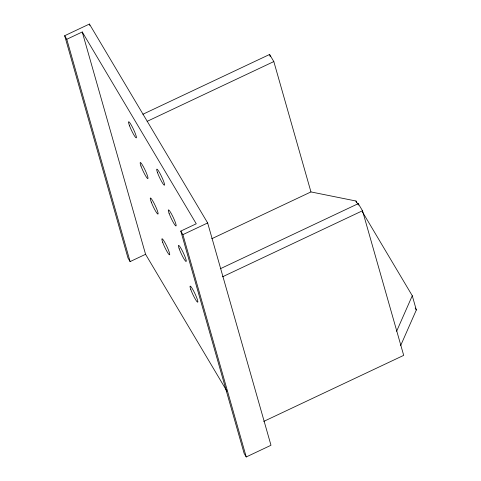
<?xml version="1.0" encoding="UTF-8"?>
<svg xmlns="http://www.w3.org/2000/svg" width="481" height="481" viewBox="0 0 481 481"><rect width="100%" height="100%" fill="white"/><g stroke="black" fill="none" stroke-linecap="round" stroke-linejoin="round"><path stroke-width="0.72" d="M396.615 331.265L412.271 295.725L362.476 211.959M400.679 345.526L416.33 309.98L412.271 295.725M130.111 261.598L128 258.044L64.67 35.726L89.418 24.05L207.654 222.956L270.983 445.274L246.236 456.95L244.126 453.397L180.796 231.084L196.26 223.785L82.245 31.98L66.781 39.28L130.111 261.598L145.575 254.299L82.245 31.98M142.893 114.25L269.6 54.467L273.821 61.568L310.954 191.925L355.964 201.01L357.882 204.227M147.12 121.356L273.821 61.568M246.236 456.95L182.906 234.632L207.654 222.956M211.754 238.732L310.954 191.925M220.352 268.729L358.279 203.643L362.5 210.75L403.697 355.363L263.75 421.398M222.535 276.791L362.5 210.75M415.181 308.05L416.33 309.98M64.67 35.726L66.781 39.28M180.796 231.084L182.906 234.632M145.575 254.299L226.96 391.209M358.279 203.643L358.688 205.086M355.964 201.01L356.373 202.435M269.6 54.467L270.214 56.626M89.418 24.05L89.827 25.493M140.957 165.999A8.892 1.118 64.7 0 0 147.703 178.577A8.892 1.118 64.7 0 0 143.572 167.045A8.892 1.118 64.7 0 0 140.957 165.999M190.825 289.598A8.892 1.118 64.7 0 0 197.571 302.17A8.892 1.118 64.7 0 0 193.44 290.644A8.892 1.118 64.7 0 0 190.825 289.598M162.674 242.238A8.892 1.118 64.7 0 0 169.42 254.816A8.892 1.118 64.7 0 0 165.29 243.284A8.892 1.118 64.7 0 0 162.674 242.238M179.221 248.863A8.892 1.118 64.7 0 0 185.967 261.436A8.892 1.118 64.7 0 0 181.836 249.91A8.892 1.118 64.7 0 0 179.221 248.863M151.287 202.098A8.892 1.118 64.7 0 0 157.93 214.099A8.892 1.118 64.7 0 0 153.349 201.93A8.892 1.118 64.7 0 0 151.287 202.098M129.569 125.86A8.892 1.118 64.7 0 0 136.213 137.861A8.892 1.118 64.7 0 0 131.632 125.691A8.892 1.118 64.7 0 0 129.569 125.86M169.108 213.36A8.892 1.118 64.7 0 0 175.854 225.938A8.892 1.118 64.7 0 0 171.723 214.406A8.892 1.118 64.7 0 0 169.108 213.36M157.503 172.625A8.892 1.118 64.7 0 0 164.249 185.197A8.892 1.118 64.7 0 0 160.119 173.671A8.892 1.118 64.7 0 0 157.503 172.625"/></g></svg>
